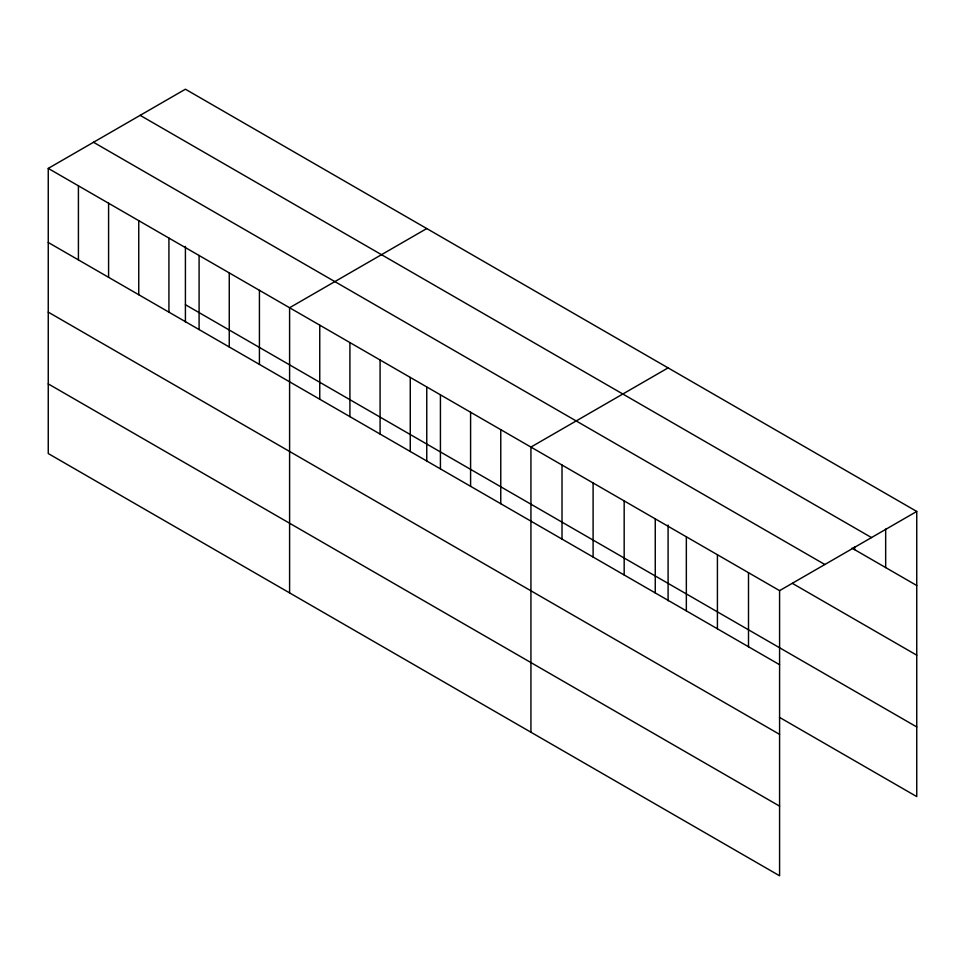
<?xml version="1.0" encoding="UTF-8"?>
<svg xmlns="http://www.w3.org/2000/svg" width="965" height="965" viewBox="0 0 965 965"><rect width="100%" height="100%" fill="white"/><g stroke="black" fill="none" stroke-linecap="round" stroke-linejoin="round"><path stroke-width="1.45" d="M48.25 168.405L779.587 590.64L779.587 875.786L48.25 453.55L48.25 168.405L185.413 89.214L916.75 511.45L916.75 796.595L779.467 717.345M426.759 228.548L289.597 307.739L289.597 592.896M668.094 367.882L530.931 447.072L530.931 732.23M779.587 590.64L916.75 511.45M140.154 115.342L871.492 537.577M851.999 548.132L916.75 585.514M93.508 142.265L824.846 564.501M792.422 583.391L916.75 655.175M185.413 304.711L916.75 726.947M48.25 242.48L779.587 664.704M48.25 312.129L779.587 734.365M48.25 383.901L779.587 806.137M885.665 529.061L885.665 567.577M854.592 546.66L854.592 549.628M748.502 572.691L748.502 646.767M717.417 554.742L717.417 628.818M686.344 536.805L686.344 610.869M668.094 525.069L668.094 600.797M655.259 518.856L655.259 592.932M624.174 500.907L624.174 574.983M593.101 482.97L593.101 557.034M562.016 465.021L562.016 539.097M500.763 429.654L500.763 503.73M470.594 412.248L470.594 486.312M440.426 394.83L440.426 468.894M426.759 387.23L426.759 461.463M410.258 377.411L410.258 451.487M380.089 359.993L380.089 434.069M349.921 342.575L349.921 416.651M319.753 325.157L319.753 399.233M259.428 290.32L259.428 364.396M229.26 272.902L229.26 346.978M199.092 255.484L199.092 329.56M185.413 246.401L185.413 322.117M168.923 238.066L168.923 312.141M138.755 220.659L138.755 294.723M108.587 203.241L108.587 277.305M78.418 185.823L78.418 259.899"/></g></svg>
